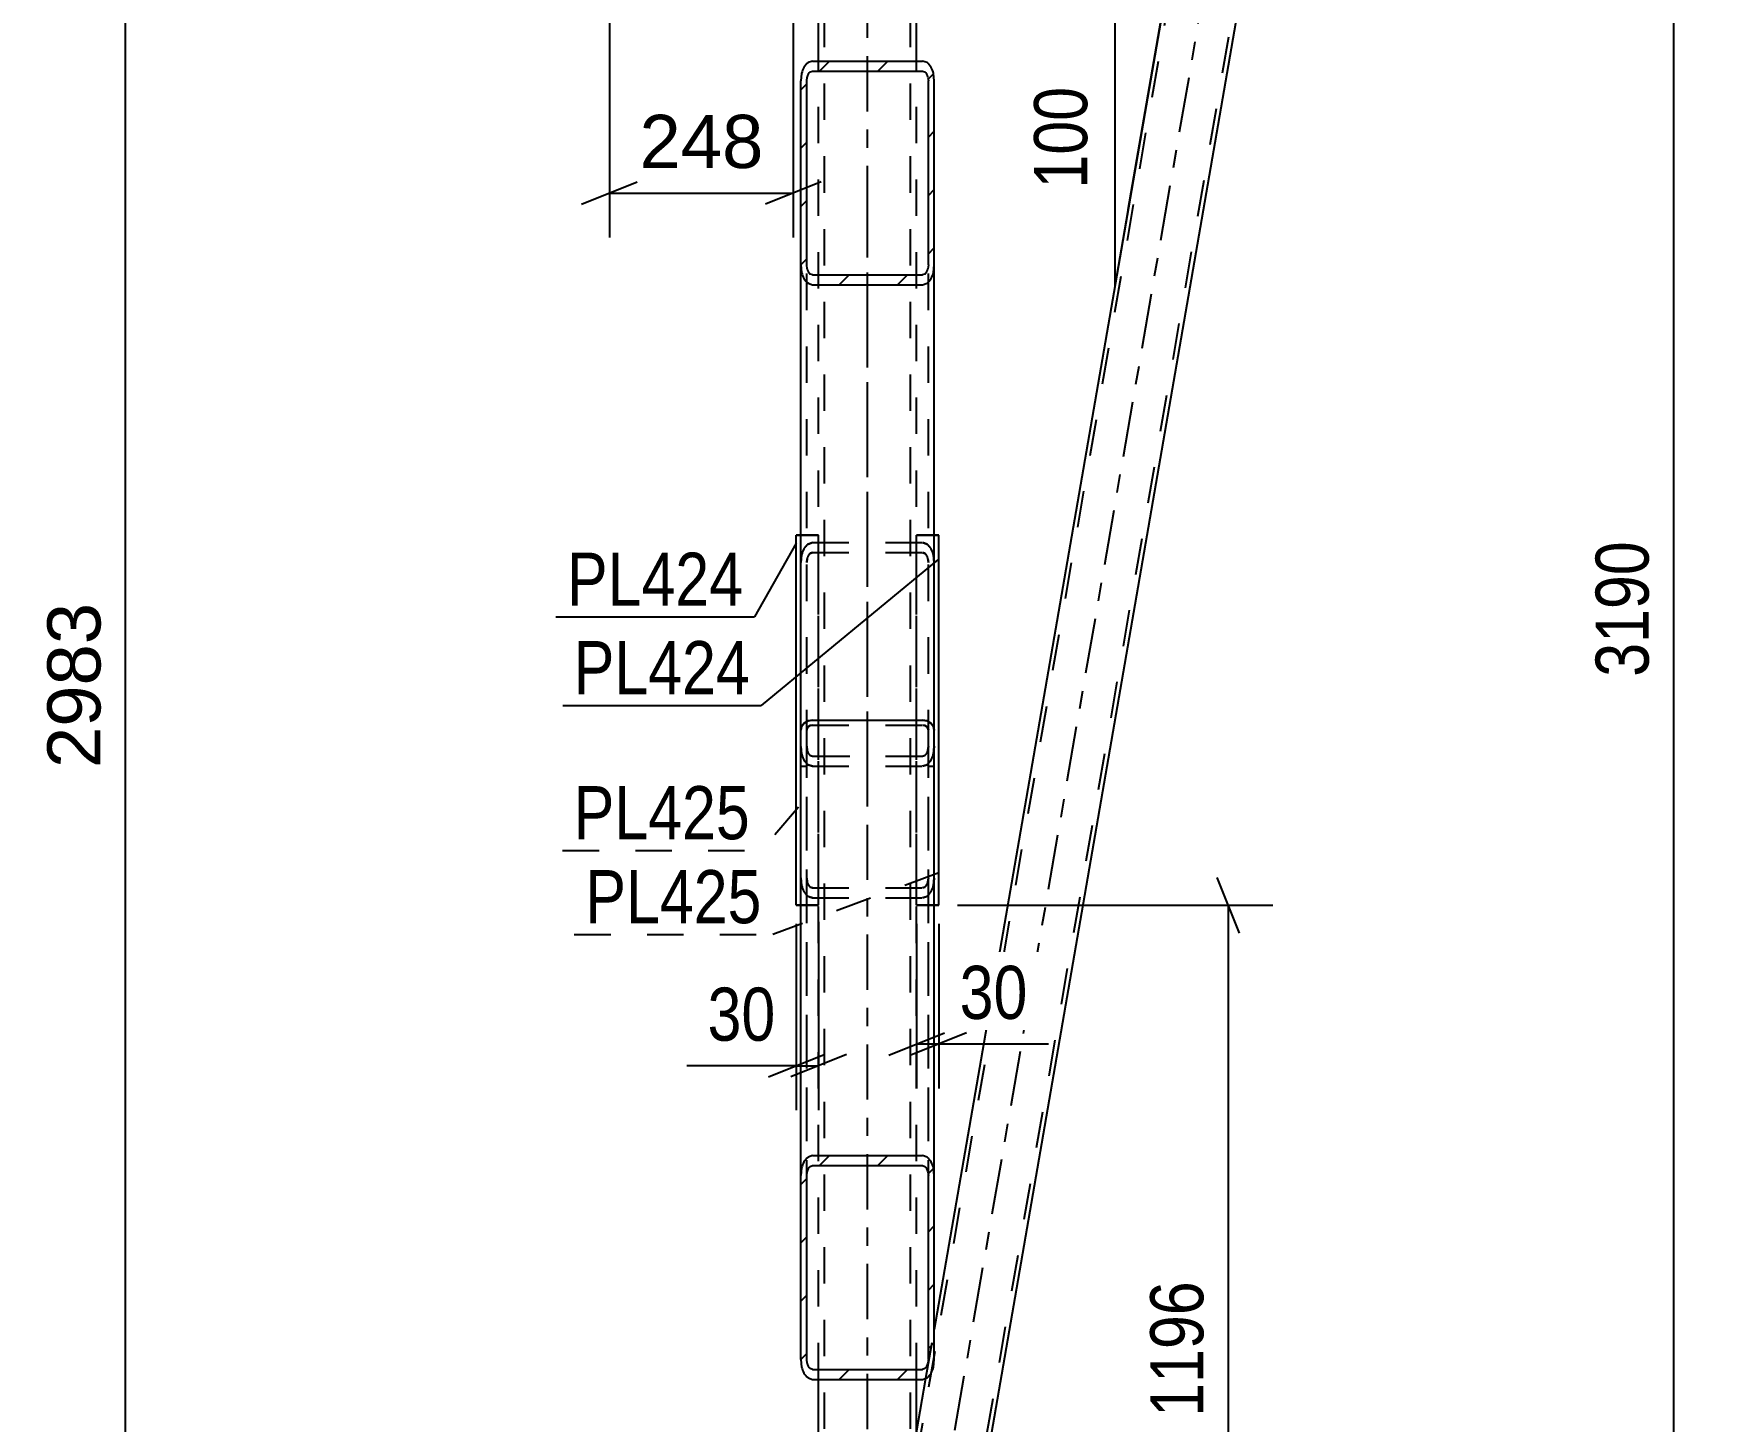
# Model space of a CAD drawing. Header units: millimetres. Extents: x -130 to 1059, y -611 to 230.
# Drawn here: x 226.8 to 317.6, y -532.4 to -457.6 of the extents above; entities that cross this region are included whole.
import ezdxf

# ---------------------------------------------------------------- set-up
doc = ezdxf.new("R2010")
doc.units = ezdxf.units.MM
doc.linetypes.add('DXK_LINE_DOT2', pattern=[3.9198, 1.9599, -1.9599])
doc.linetypes.add('DXK_LINE_DOT3', pattern=[5.9187, 2.979, -0.9799, 0.9799, -0.9799])
doc.styles.add('Arial', font='ARIAL.TTF', dxfattribs={"height": 0.2})
doc.styles.add('Arial Narrow', font='ARIALN.TTF', dxfattribs={"height": 0.2})

# ---------------------------------------------------------------- blocks, each defined once
blk = doc.blocks.new('Part-814407902-3777 - 3735')
at = {"linetype": 'Continuous'}
h = blk.add_hatch(dxfattribs=at)
h.set_pattern_fill('', scale=0.7, style=0, pattern_type=0)
h.set_pattern_definition([(45, (268.1748, -529.0944), (-1.57154, 1.57154), [])])
h.paths.add_polyline_path([(268.175, -519.181), (268.175, -529.094), (268.224, -529.505), (268.362, -529.852), (268.57, -530.085), (268.815, -530.166), (274.735, -530.166), (274.98, -530.085), (275.187, -529.852), (275.326, -529.505), (275.375, -529.094), (275.375, -519.181), (275.326, -518.771), (275.187, -518.423), (274.98, -518.191), (274.735, -518.109), (268.815, -518.109), (268.57, -518.191), (268.362, -518.423), (268.224, -518.771)])
h.paths.add_polyline_path([(268.589, -518.802), (268.692, -518.686), (268.815, -518.645), (274.735, -518.645), (274.857, -518.686), (274.961, -518.802), (275.03, -518.976), (275.055, -519.181), (275.055, -529.094), (275.03, -529.3), (274.961, -529.473), (274.857, -529.59), (274.735, -529.63), (268.815, -529.63), (268.692, -529.59), (268.589, -529.473), (268.519, -529.3), (268.495, -529.094), (268.495, -519.181), (268.519, -518.976)])
at = {"color": 2, "linetype": 'Continuous'}
for p, q in [((268.362, -494.794), (268.57, -494.678)), ((268.57, -494.678), (268.815, -494.637)), ((268.815, -494.637), (274.735, -494.637)), ((274.735, -494.637), (274.98, -494.678)), ((274.98, -494.678), (275.187, -494.794)), ((268.175, -495.173), (268.224, -494.968)), ((268.175, -519.181), (268.175, -495.173)), ((268.224, -494.968), (268.362, -494.794)), ((275.187, -494.794), (275.326, -494.968)), ((275.326, -494.968), (275.375, -495.173)), ((275.375, -519.181), (275.375, -495.173)), ((268.815, -518.109), (268.57, -518.191)), ((268.815, -518.109), (274.735, -518.109)), ((274.98, -518.191), (274.735, -518.109)), ((268.224, -518.771), (268.175, -519.181)), ((268.175, -529.094), (268.175, -519.181)), ((268.495, -519.181), (268.519, -518.976)), ((268.495, -529.094), (268.495, -519.181)), ((268.692, -518.686), (268.815, -518.645)), ((268.815, -518.645), (274.735, -518.645)), ((274.735, -518.645), (274.857, -518.686)), ((275.03, -518.976), (275.055, -519.181)), ((275.055, -529.094), (275.055, -519.181)), ((275.375, -519.181), (275.326, -518.771)), ((275.375, -529.094), (275.375, -519.181)), ((268.175, -529.094), (268.224, -529.505)), ((268.519, -529.3), (268.495, -529.094)), ((275.055, -529.094), (275.03, -529.3)), ((275.326, -529.505), (275.375, -529.094)), ((268.57, -530.085), (268.815, -530.166)), ((268.815, -529.63), (268.692, -529.59)), ((268.815, -529.63), (274.735, -529.63)), ((268.815, -530.166), (274.735, -530.166)), ((274.857, -529.59), (274.735, -529.63)), ((274.735, -530.166), (274.98, -530.085))]:
    blk.add_line(p, q, dxfattribs=at)
at = {"color": 7, "linetype": 'DXK_LINE_DOT2'}
for p, q in [((268.519, -495.07), (268.495, -495.173)), ((268.495, -529.094), (268.495, -495.173)), ((268.589, -494.984), (268.519, -495.07)), ((268.692, -494.925), (268.589, -494.984)), ((268.815, -494.905), (268.692, -494.925)), ((268.815, -494.905), (274.735, -494.905)), ((274.857, -494.925), (274.735, -494.905)), ((274.961, -494.984), (274.857, -494.925)), ((275.03, -495.07), (274.961, -494.984)), ((275.055, -495.173), (275.03, -495.07)), ((275.055, -529.094), (275.055, -495.173)), ((268.175, -497.116), (268.495, -497.116)), ((275.055, -497.116), (275.375, -497.116)), ((268.224, -503.554), (268.175, -503.143)), ((268.495, -503.143), (268.519, -503.349)), ((268.692, -503.639), (268.815, -503.679)), ((268.815, -503.679), (274.735, -503.679)), ((274.735, -503.679), (274.857, -503.639)), ((275.03, -503.349), (275.055, -503.143)), ((275.375, -503.143), (275.326, -503.554)), ((268.815, -504.215), (268.57, -504.134)), ((268.815, -504.215), (274.735, -504.215)), ((274.98, -504.134), (274.735, -504.215)), ((268.175, -529.094), (268.175, -519.181)), ((275.375, -529.094), (275.375, -519.181))]:
    blk.add_line(p, q, dxfattribs=at)
for centre, radius, start, end in [((269.192, -503.369), 0.986, 190.8094, 230.88019), ((269.003, -503.256), 0.493, 190.8094, 230.88019), ((274.546, -503.256), 0.493, 309.11981, 349.1906), ((274.358, -503.369), 0.986, 309.11981, 349.1906)]:
    blk.add_arc(centre, radius, start, end, dxfattribs=at)
at = {"color": 2, "linetype": 'Continuous'}
for centre, radius, start, end in [((269.192, -518.956), 0.986, 129.11981, 169.1906), ((274.358, -518.956), 0.986, 10.8094, 50.88019), ((269.003, -519.069), 0.493, 129.11981, 169.1906), ((274.546, -519.069), 0.493, 10.8094, 50.88019), ((269.192, -529.32), 0.986, 190.8094, 230.88019), ((269.003, -529.207), 0.493, 190.8094, 230.88019), ((274.546, -529.207), 0.493, 309.11981, 349.1906), ((274.358, -529.32), 0.986, 309.11981, 349.1906)]:
    blk.add_arc(centre, radius, start, end, dxfattribs=at)
blk = doc.blocks.new('Part-814407902-3812 - 3735')
at = {"color": 7, "linetype": 'DXK_LINE_DOT2'}
for p, q in [((268.57, -494.678), (268.362, -494.794)), ((268.815, -494.637), (268.57, -494.678)), ((268.815, -494.637), (274.735, -494.637)), ((274.98, -494.678), (274.735, -494.637)), ((275.187, -494.794), (274.98, -494.678)), ((268.224, -494.968), (268.175, -495.173)), ((268.175, -528.159), (268.175, -495.173)), ((268.362, -494.794), (268.224, -494.968)), ((268.495, -495.173), (268.519, -495.07)), ((268.495, -528.159), (268.495, -495.173)), ((268.519, -495.07), (268.589, -494.984)), ((268.589, -494.984), (268.692, -494.925)), ((268.692, -494.925), (268.815, -494.905)), ((268.815, -494.905), (274.735, -494.905)), ((274.735, -494.905), (274.857, -494.925)), ((274.857, -494.925), (274.961, -494.984)), ((274.961, -494.984), (275.03, -495.07)), ((275.03, -495.07), (275.055, -495.173)), ((275.055, -528.159), (275.055, -495.173)), ((275.326, -494.968), (275.187, -494.794)), ((275.375, -495.173), (275.326, -494.968)), ((275.375, -528.159), (275.375, -495.173)), ((268.175, -497.123), (268.495, -497.123)), ((275.055, -497.123), (275.375, -497.123)), ((268.175, -503.136), (268.224, -503.546)), ((268.519, -503.341), (268.495, -503.136)), ((268.815, -503.672), (268.692, -503.631)), ((268.815, -503.672), (274.735, -503.672)), ((274.857, -503.631), (274.735, -503.672)), ((275.055, -503.136), (275.03, -503.341)), ((275.326, -503.546), (275.375, -503.136)), ((268.57, -504.126), (268.692, -504.167)), ((268.692, -504.167), (268.815, -504.208)), ((268.815, -504.208), (274.735, -504.208)), ((274.735, -504.208), (274.961, -504.132)), ((274.961, -504.132), (274.98, -504.126))]:
    blk.add_line(p, q, dxfattribs=at)
for centre, radius, start, end in [((269.192, -503.361), 0.986, 190.80939, 230.88016), ((269.003, -503.249), 0.493, 190.80939, 230.88016), ((274.546, -503.249), 0.493, 309.11984, 349.19061), ((274.358, -503.361), 0.986, 309.11984, 349.19061)]:
    blk.add_arc(centre, radius, start, end, dxfattribs=at)
blk = doc.blocks.new('Part-814407902-3815 - 3735')
at = {"color": 7, "linetype": 'DXK_LINE_DOT3'}
blk.add_line((271.775, -562.437), (271.775, -426.837), dxfattribs=at)
at = {"color": 2, "linetype": 'Continuous'}
for p, q in [((269.135, -459.108), (269.135, -436.837)), ((274.415, -459.108), (274.415, -436.837)), ((269.135, -552.437), (269.135, -530.166)), ((274.415, -535.841), (274.415, -530.166)), ((274.415, -552.437), (274.415, -535.841))]:
    blk.add_line(p, q, dxfattribs=at)
at = {"color": 7, "linetype": 'DXK_LINE_DOT2'}
for p, q in [((274.415, -436.837), (269.135, -436.837)), ((269.455, -552.437), (269.455, -436.837)), ((274.095, -552.437), (274.095, -436.837)), ((269.135, -530.166), (269.135, -459.108)), ((274.415, -530.166), (274.415, -459.108)), ((274.415, -535.841), (274.415, -535.841)), ((269.135, -552.437), (274.415, -552.437))]:
    blk.add_line(p, q, dxfattribs=at)
blk = doc.blocks.new('Part-814407902-3838 - 3735')
at = {"color": 2, "linetype": 'Continuous'}
for p, q in [((267.935, -504.615), (267.935, -484.659)), ((267.935, -484.659), (268.175, -484.659)), ((267.935, -504.615), (268.175, -504.615))]:
    blk.add_line(p, q, dxfattribs=at)
at = {"color": 7, "linetype": 'DXK_LINE_DOT2'}
for p, q in [((268.175, -484.659), (269.135, -484.659)), ((269.135, -504.615), (269.135, -484.659)), ((268.175, -504.615), (269.135, -504.615))]:
    blk.add_line(p, q, dxfattribs=at)
blk = doc.blocks.new('Part-814407902-3839 - 3735')
at = {"color": 7, "linetype": 'DXK_LINE_DOT2'}
for p, q in [((274.415, -504.615), (274.415, -484.659)), ((275.375, -484.659), (274.415, -484.659)), ((275.375, -504.615), (274.415, -504.615))]:
    blk.add_line(p, q, dxfattribs=at)
at = {"color": 2, "linetype": 'Continuous'}
for p, q in [((275.615, -484.659), (275.375, -484.659)), ((275.615, -504.615), (275.615, -484.659)), ((275.615, -504.615), (275.375, -504.615))]:
    blk.add_line(p, q, dxfattribs=at)
blk = doc.blocks.new('Part-814407902-3840 - 3735')
at = {"color": 7, "linetype": 'DXK_LINE_DOT2'}
for p, q in [((268.175, -496.052), (268.175, -461.115)), ((268.495, -496.052), (268.495, -461.115)), ((275.055, -496.052), (275.055, -461.115)), ((275.375, -496.052), (275.375, -461.115)), ((268.692, -485.107), (268.57, -485.148)), ((268.815, -485.067), (268.692, -485.107)), ((268.692, -485.643), (268.815, -485.602)), ((268.815, -485.067), (274.735, -485.067)), ((268.815, -485.602), (274.735, -485.602)), ((274.98, -485.148), (274.735, -485.067)), ((274.735, -485.602), (274.857, -485.643)), ((268.224, -485.728), (268.175, -486.138)), ((268.495, -486.138), (268.519, -485.933)), ((275.03, -485.933), (275.055, -486.138)), ((275.375, -486.138), (275.326, -485.728)), ((268.175, -496.052), (268.224, -496.462)), ((268.519, -496.257), (268.495, -496.052)), ((268.815, -496.587), (268.692, -496.547)), ((274.735, -496.587), (268.815, -496.587)), ((274.857, -496.547), (274.735, -496.587)), ((275.055, -496.052), (275.03, -496.257)), ((275.326, -496.462), (275.375, -496.052)), ((268.57, -497.042), (268.815, -497.123)), ((268.815, -497.123), (274.735, -497.123)), ((274.735, -497.123), (274.98, -497.042))]:
    blk.add_line(p, q, dxfattribs=at)
for centre, radius, start, end in [((269.192, -485.913), 0.986, 129.11981, 169.1906), ((269.003, -486.026), 0.493, 129.11981, 169.1906), ((274.546, -486.026), 0.493, 10.8094, 50.88019), ((274.358, -485.913), 0.986, 10.8094, 50.88019), ((269.192, -496.277), 0.986, 190.8094, 230.88019), ((269.003, -496.164), 0.493, 190.8094, 230.88019), ((274.546, -496.164), 0.493, 309.11981, 349.1906), ((274.358, -496.277), 0.986, 309.11981, 349.1906)]:
    blk.add_arc(centre, radius, start, end, dxfattribs=at)
blk = doc.blocks.new('Part-814407902-3857 - 3735')
at = {"color": 7, "linetype": 'DXK_LINE_DOT2'}
for p, q in [((274.415, -504.608), (274.415, -484.667)), ((274.415, -484.667), (275.615, -484.667)), ((275.615, -504.608), (275.615, -484.667)), ((274.415, -504.608), (275.615, -504.608))]:
    blk.add_line(p, q, dxfattribs=at)
blk = doc.blocks.new('Part-814407902-3858 - 3735')
at = {"color": 7, "linetype": 'DXK_LINE_DOT2'}
for p, q in [((267.935, -504.608), (267.935, -484.667)), ((269.135, -484.667), (267.935, -484.667)), ((269.135, -504.608), (269.135, -484.667)), ((269.135, -504.608), (267.935, -504.608))]:
    blk.add_line(p, q, dxfattribs=at)
blk = doc.blocks.new('Part-814407902-3861 - 3735')
at = {"linetype": 'Continuous'}
h = blk.add_hatch(dxfattribs=at)
h.set_pattern_fill('', scale=0.7, style=0, pattern_type=0)
h.set_pattern_definition([(45, (268.1748, -470.0931), (-1.57154, 1.57154), [])])
h.paths.add_polyline_path([(268.175, -460.18), (268.175, -470.093), (268.224, -470.503), (268.362, -470.851), (268.57, -471.083), (268.815, -471.165), (274.735, -471.165), (274.98, -471.083), (275.187, -470.851), (275.326, -470.503), (275.375, -470.093), (275.375, -460.18), (275.326, -459.77), (275.187, -459.422), (274.98, -459.19), (274.735, -459.108), (268.815, -459.108), (268.57, -459.19), (268.362, -459.422), (268.224, -459.77)])
h.paths.add_polyline_path([(268.589, -459.801), (268.692, -459.685), (268.815, -459.644), (274.735, -459.644), (274.857, -459.685), (274.961, -459.801), (275.03, -459.975), (275.055, -460.18), (275.055, -470.093), (275.03, -470.298), (274.961, -470.472), (274.857, -470.588), (274.735, -470.629), (268.815, -470.629), (268.692, -470.588), (268.589, -470.472), (268.519, -470.298), (268.495, -470.093), (268.495, -460.18), (268.519, -459.975)])
at = {"color": 2, "linetype": 'Continuous'}
for p, q in [((268.815, -459.108), (268.57, -459.19)), ((268.815, -459.108), (274.735, -459.108)), ((274.98, -459.19), (274.735, -459.108)), ((268.224, -459.77), (268.175, -460.18)), ((268.175, -470.093), (268.175, -460.18)), ((268.495, -460.18), (268.519, -459.975)), ((268.495, -470.093), (268.495, -460.18)), ((268.692, -459.685), (268.815, -459.644)), ((268.815, -459.644), (274.735, -459.644)), ((274.735, -459.644), (274.857, -459.685)), ((275.03, -459.975), (275.055, -460.18)), ((275.055, -470.093), (275.055, -460.18)), ((275.375, -460.18), (275.326, -459.77)), ((275.375, -470.093), (275.375, -460.18)), ((268.175, -495.173), (268.175, -470.093)), ((268.175, -470.093), (268.224, -470.503)), ((268.519, -470.298), (268.495, -470.093)), ((275.055, -470.093), (275.03, -470.298)), ((275.326, -470.503), (275.375, -470.093)), ((275.375, -495.173), (275.375, -470.093)), ((268.57, -471.083), (268.815, -471.165)), ((268.815, -470.629), (268.692, -470.588)), ((268.815, -470.629), (274.735, -470.629)), ((268.815, -471.165), (274.735, -471.165)), ((274.857, -470.588), (274.735, -470.629)), ((274.735, -471.165), (274.98, -471.083))]:
    blk.add_line(p, q, dxfattribs=at)
at = {"color": 7, "linetype": 'DXK_LINE_DOT2'}
for p, q in [((268.175, -470.093), (268.175, -460.18)), ((268.495, -496.044), (268.495, -460.18)), ((275.055, -496.044), (275.055, -460.18)), ((275.375, -470.093), (275.375, -460.18)), ((268.57, -485.141), (268.815, -485.059)), ((268.815, -485.595), (268.692, -485.636)), ((268.815, -485.059), (274.735, -485.059)), ((268.815, -485.595), (274.735, -485.595)), ((274.735, -485.059), (274.98, -485.141)), ((274.857, -485.636), (274.735, -485.595)), ((268.175, -486.131), (268.224, -485.721)), ((268.519, -485.926), (268.495, -486.131)), ((275.055, -486.131), (275.03, -485.926)), ((275.326, -485.721), (275.375, -486.131)), ((268.175, -496.044), (268.175, -495.173)), ((275.375, -496.044), (275.375, -495.173)), ((268.224, -496.454), (268.175, -496.044)), ((268.495, -496.044), (268.519, -496.249)), ((268.692, -496.539), (268.815, -496.58)), ((268.815, -496.58), (274.735, -496.58)), ((274.735, -496.58), (274.857, -496.539)), ((275.03, -496.249), (275.055, -496.044)), ((275.375, -496.044), (275.326, -496.454)), ((268.815, -497.116), (268.57, -497.034)), ((268.815, -497.116), (274.735, -497.116)), ((274.98, -497.034), (274.735, -497.116))]:
    blk.add_line(p, q, dxfattribs=at)
at = {"color": 7, "linetype": 'DXK_LINE_DOT3'}
blk.add_line((271.775, -499.109), (271.775, -465.137), dxfattribs=at)
at = {"color": 2, "linetype": 'Continuous'}
for centre, radius, start, end in [((269.192, -459.955), 0.986, 129.11984, 169.19061), ((274.358, -459.955), 0.986, 10.80939, 50.88016), ((269.003, -460.067), 0.493, 129.11984, 169.19061), ((274.546, -460.067), 0.493, 10.80939, 50.88016), ((269.192, -470.318), 0.986, 190.80939, 230.88016), ((269.003, -470.206), 0.493, 190.80939, 230.88016), ((274.546, -470.206), 0.493, 309.11984, 349.19061), ((274.358, -470.318), 0.986, 309.11984, 349.19061)]:
    blk.add_arc(centre, radius, start, end, dxfattribs=at)
at = {"color": 7, "linetype": 'DXK_LINE_DOT2'}
for centre, radius, start, end in [((269.192, -485.906), 0.986, 129.11984, 169.19061), ((269.003, -486.018), 0.493, 129.11984, 169.19061), ((274.546, -486.018), 0.493, 10.80939, 50.88016), ((274.358, -485.906), 0.986, 10.80939, 50.88016), ((269.192, -496.269), 0.986, 190.80939, 230.88016), ((269.003, -496.157), 0.493, 190.80939, 230.88016), ((274.546, -496.157), 0.493, 309.11984, 349.19061), ((274.358, -496.269), 0.986, 309.11984, 349.19061)]:
    blk.add_arc(centre, radius, start, end, dxfattribs=at)
blk = doc.blocks.new('Part-814407902-3887 - 3735')
at = {"color": 7, "linetype": 'DXK_LINE_DOT2'}
for p, q in [((274.871, -552.437), (298.053, -418.487)), ((274.415, -534.434), (294.241, -419.873)), ((294.241, -419.873), (294.261, -419.866)), ((274.921, -530.104), (275.375, -527.479)), ((274.415, -535.841), (274.415, -533.026)), ((274.972, -552.437), (274.415, -552.437))]:
    blk.add_line(p, q, dxfattribs=at)
at = {"color": 2, "linetype": 'Continuous'}
for p, q in [((275.115, -552.437), (298.313, -418.393)), ((298.313, -418.393), (293.981, -419.967)), ((293.981, -419.967), (275.375, -527.479)), ((274.415, -533.026), (274.921, -530.104)), ((274.415, -552.437), (274.415, -535.841)), ((275.078, -552.437), (274.815, -552.437)), ((275.115, -552.437), (275.078, -552.437))]:
    blk.add_line(p, q, dxfattribs=at)
at = {"color": 7, "linetype": 'DXK_LINE_DOT3'}
blk.add_line((296.147, -419.18), (274.415, -544.755), dxfattribs=at)
blk = doc.blocks.new('StraightDimension-814407902-36048 - 3735')
at = {"color": 7, "linetype": 'Continuous'}
for p, q in [((232.388, -434.6), (231.188, -431.6)), ((256.867, -433.1), (228.938, -433.1)), ((231.788, -552.437), (231.788, -433.1)), ((231.188, -550.937), (232.388, -553.937)), ((269.089, -552.437), (228.938, -552.437))]:
    blk.add_line(p, q, dxfattribs=at)
at = {"color": 0}
blk.add_wipeout([(231.038, -487.721), (226.838, -487.721), (226.838, -497.816), (231.038, -497.816)], dxfattribs=at)
at = {"color": 3, "style": 'Arial'}
blk.add_text('2983', height=2.8652, rotation=90.00021, dxfattribs=at).set_placement((230.438, -497.216))
blk = doc.blocks.new('StraightDimension-814407902-4076 - 3735')
at = {"color": 7, "linetype": 'Continuous'}
for p, q in [((267.775, -433.875), (267.775, -468.622)), ((257.867, -434.1), (257.867, -468.622)), ((256.367, -466.822), (259.367, -465.622)), ((269.275, -465.622), (266.275, -466.822)), ((257.867, -466.222), (267.775, -466.222))]:
    blk.add_line(p, q, dxfattribs=at)
at = {"color": 0}
blk.add_wipeout([(266.756, -465.472), (266.756, -461.272), (258.885, -461.272), (258.885, -465.472)], dxfattribs=at)
at = {"color": 3, "style": 'Arial'}
blk.add_text('248', height=2.8652, dxfattribs=at).set_placement((259.485, -464.872))
blk = doc.blocks.new('AngleDimension-814407902-36319 - 3735')
at = {"color": 7, "linetype": 'Continuous'}
for p, q in [((285.112, -455.253), (287.874, -455.253)), ((285.112, -471.216), (287.874, -455.253)), ((285.112, -471.216), (285.112, -455.253)), ((285.822, -467.115), (287.874, -455.253))]:
    blk.add_line(p, q, dxfattribs=at)
at = {"color": 0}
for points in [[(288.921, -454.353), (288.921, -450.153), (284.065, -450.153), (284.065, -454.353)], [(284.212, -459.892), (280.012, -459.892), (280.012, -466.576), (284.212, -466.576)]]:
    blk.add_wipeout(points, dxfattribs=at)
at = {"color": 3, "style": 'Arial Narrow'}
blk.add_text('17', height=2.8633, dxfattribs=at).set_placement((284.665, -453.753))
blk.add_text('100', height=2.8633, rotation=90.00021, dxfattribs=at).set_placement((283.612, -465.976))
blk = doc.blocks.new('StraightDimension-814407902-36322 - 3735')
at = {"color": 7, "linetype": 'Continuous'}
for p, q in [((291.823, -506.115), (290.623, -503.115)), ((276.615, -504.615), (293.623, -504.615)), ((291.223, -552.437), (291.223, -504.615)), ((290.623, -550.937), (291.823, -553.937)), ((275.415, -552.437), (293.623, -552.437))]:
    blk.add_line(p, q, dxfattribs=at)
at = {"color": 0}
blk.add_wipeout([(290.473, -524.27), (286.273, -524.27), (286.273, -532.782), (290.473, -532.782)], dxfattribs=at)
at = {"color": 3, "style": 'Arial Narrow'}
blk.add_text('1196', height=2.8633, rotation=90.00021, dxfattribs=at).set_placement((289.873, -532.182))
blk = doc.blocks.new('StraightDimension-814407902-36378 - 3735')
at = {"color": 7, "linetype": 'Continuous'}
for p, q in [((274.415, -505.615), (274.415, -514.489)), ((275.615, -505.615), (275.615, -514.489)), ((272.915, -512.689), (275.915, -511.489)), ((277.115, -511.489), (274.115, -512.689)), ((274.415, -512.089), (275.615, -512.089)), ((275.615, -512.089), (281.521, -512.089)), ((275.615, -512.089), (281.521, -512.089))]:
    blk.add_line(p, q, dxfattribs=at)
at = {"color": 0}
blk.add_wipeout([(280.996, -511.339), (280.996, -507.139), (276.14, -507.139), (276.14, -511.339)], dxfattribs=at)
at = {"color": 3, "style": 'Arial Narrow'}
blk.add_text('30', height=2.8633, dxfattribs=at).set_placement((276.74, -510.739))
blk = doc.blocks.new('StraightDimension-814407902-36385 - 3735')
at = {"color": 7, "linetype": 'Continuous'}
for p, q in [((267.935, -505.615), (267.935, -515.664)), ((269.135, -505.512), (269.135, -515.664)), ((266.435, -513.864), (269.435, -512.664)), ((270.635, -512.664), (267.635, -513.864)), ((267.935, -513.264), (262.029, -513.264)), ((267.935, -513.264), (262.029, -513.264)), ((267.935, -513.264), (269.135, -513.264))]:
    blk.add_line(p, q, dxfattribs=at)
at = {"color": 0}
blk.add_wipeout([(267.41, -512.514), (267.41, -508.314), (262.554, -508.314), (262.554, -512.514)], dxfattribs=at)
at = {"color": 3, "style": 'Arial Narrow'}
blk.add_text('30', height=2.8633, dxfattribs=at).set_placement((263.154, -511.914))
blk = doc.blocks.new('StraightDimension-814407902-36403 - 3735')
at = {"color": 7, "linetype": 'Continuous'}
for p, q in [((315.825, -426.337), (314.625, -423.337)), ((274.304, -424.837), (317.625, -424.837)), ((315.225, -552.437), (315.225, -424.837)), ((314.625, -550.937), (315.825, -553.937)), ((275.415, -552.437), (317.625, -552.437))]:
    blk.add_line(p, q, dxfattribs=at)
at = {"color": 0}
blk.add_wipeout([(314.475, -484.381), (310.275, -484.381), (310.275, -492.893), (314.475, -492.893)], dxfattribs=at)
at = {"color": 3, "style": 'Arial Narrow'}
blk.add_text('3190', height=2.8633, rotation=90.00021, dxfattribs=at).set_placement((313.875, -492.293))
blk = doc.blocks.new('Mark-814407902-36336 - 3735')
at = {"color": 30, "linetype": 'Continuous'}
for p in [(275.58, -485.973), (255.346, -493.836)]:
    blk.add_line(p, (266.05, -493.836), dxfattribs=at)
at = {"color": 0}
blk.add_wipeout([(265.45, -493.236), (265.45, -490.236), (255.946, -490.236), (255.946, -493.236)], dxfattribs=at)
blk.add_wipeout([(265.45, -493.236), (265.45, -490.236), (255.946, -490.236), (255.946, -493.236)], dxfattribs=at)
at = {"color": 3, "style": 'Arial Narrow'}
blk.add_text('PL424', height=2.8633, dxfattribs=at).set_placement((255.946, -493.236))
blk = doc.blocks.new('Mark-814407902-36345 - 3735')
at = {"color": 30, "linetype": 'Continuous'}
for p in [(267.935, -485.095), (254.981, -489.07)]:
    blk.add_line(p, (265.685, -489.07), dxfattribs=at)
at = {"color": 0}
blk.add_wipeout([(265.085, -488.47), (265.085, -485.47), (255.581, -485.47), (255.581, -488.47)], dxfattribs=at)
blk.add_wipeout([(265.085, -488.47), (265.085, -485.47), (255.581, -485.47), (255.581, -488.47)], dxfattribs=at)
at = {"color": 3, "style": 'Arial Narrow'}
blk.add_text('PL424', height=2.8633, dxfattribs=at).set_placement((255.581, -488.47))
blk = doc.blocks.new('Mark-814407902-36339 - 3735')
at = {"color": 30, "linetype": 'DXK_LINE_DOT2'}
for p in [(268.054, -499.332), (255.344, -501.654)]:
    blk.add_line(p, (266.048, -501.654), dxfattribs=at)
at = {"color": 0}
blk.add_wipeout([(265.448, -501.054), (265.448, -498.054), (255.944, -498.054), (255.944, -501.054)], dxfattribs=at)
blk.add_wipeout([(265.448, -501.054), (265.448, -498.054), (255.944, -498.054), (255.944, -501.054)], dxfattribs=at)
at = {"color": 3, "style": 'Arial Narrow'}
blk.add_text('PL425', height=2.8633, dxfattribs=at).set_placement((255.944, -501.054))
blk = doc.blocks.new('Mark-814407902-36350 - 3735')
at = {"color": 30, "linetype": 'DXK_LINE_DOT2'}
for p in [(275.615, -502.857), (255.973, -506.181)]:
    blk.add_line(p, (266.676, -506.181), dxfattribs=at)
at = {"color": 0}
blk.add_wipeout([(266.076, -505.581), (266.076, -502.581), (256.573, -502.581), (256.573, -505.581)], dxfattribs=at)
blk.add_wipeout([(266.076, -505.581), (266.076, -502.581), (256.573, -502.581), (256.573, -505.581)], dxfattribs=at)
at = {"color": 3, "style": 'Arial Narrow'}
blk.add_text('PL425', height=2.8633, dxfattribs=at).set_placement((256.573, -505.581))

msp = doc.modelspace()

# ---------------------------------------------------------------- block references
for name in ['Part-814407902-3887 - 3735', 'Part-814407902-3815 - 3735', 'Part-814407902-3861 - 3735', 'Part-814407902-3840 - 3735', 'Part-814407902-3838 - 3735', 'Part-814407902-3858 - 3735', 'Part-814407902-3839 - 3735', 'Part-814407902-3857 - 3735', 'Part-814407902-3777 - 3735', 'Part-814407902-3812 - 3735']:
    msp.add_blockref(name, (0, 0))

# ---------------------------------------------------------------- next in the draw order: block references
for name in ['StraightDimension-814407902-36048 - 3735', 'AngleDimension-814407902-36319 - 3735', 'StraightDimension-814407902-36322 - 3735']:
    msp.add_blockref(name, (0, 0))

# ---------------------------------------------------------------- next in the draw order: block references
for name in ['StraightDimension-814407902-4076 - 3735', 'Mark-814407902-36339 - 3735', 'StraightDimension-814407902-36385 - 3735', 'StraightDimension-814407902-36378 - 3735']:
    msp.add_blockref(name, (0, 0))

# ---------------------------------------------------------------- next in the draw order: block references
msp.add_blockref('StraightDimension-814407902-36403 - 3735', (0, 0))

# ---------------------------------------------------------------- next in the draw order: block references
for name in ['Mark-814407902-36336 - 3735', 'Mark-814407902-36350 - 3735']:
    msp.add_blockref(name, (0, 0))

# ---------------------------------------------------------------- next in the draw order: block references
msp.add_blockref('Mark-814407902-36345 - 3735', (0, 0))

doc.saveas('drawing.dxf')
